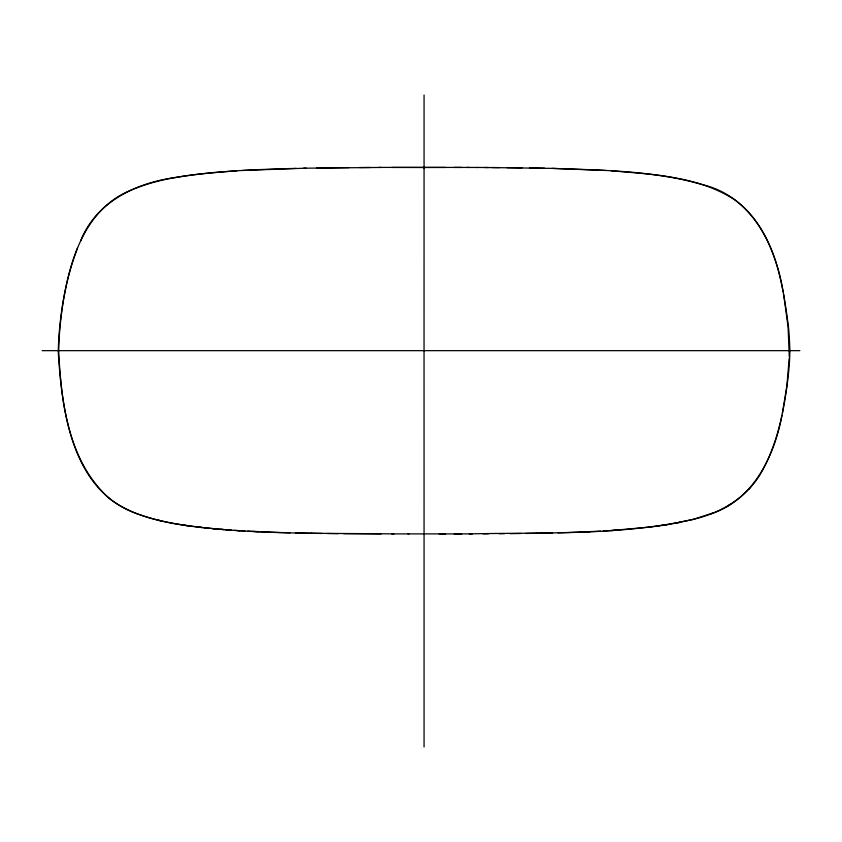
<?xml version="1.0" encoding="UTF-8"?>
<svg xmlns="http://www.w3.org/2000/svg" width="842" height="842" viewBox="0 0 842 842"><rect width="100%" height="100%" fill="white"/><g stroke="black" fill="none" stroke-linecap="round" stroke-linejoin="round"><path stroke-width="1.26" d="M445.565 167.432L424.063 167.463L424.042 350.661L424.063 533.87L445.565 533.902M789.259 356.65L788.07 326.78L783.67 294.49M789.186 358.282L786.933 385.362L782.418 413.243M781.976 415.359C774.293 456.153 753.295 500.295 710.89 513.82M77.569 247.99C65.076 280.028 58.94 318.834 58.256 351.956C61.992 412.127 72.191 490.981 137.235 513.82M80.579 241.075C95.651 202.048 136.52 182.63 175.725 177.494C215.468 170.821 255.852 169.516 296.047 168.379M748.801 489.223L750.622 487.171M727.92 505.821L730.235 504.442M713.385 512.841L692.945 519.461L669.579 524.345M677.368 522.935L679.926 522.429M651.098 526.976L669.579 524.334M666.959 524.755L661.686 525.566M656.402 526.303L659.044 525.934M651.098 526.966L611.229 530.534M236.907 170.81C199.912 173.652 161.717 176.199 127.458 191.692C84.8 211.037 69.802 260.304 62.982 303.067C60.571 319.15 58.856 335.4 58.729 351.661C61.182 403.634 68.634 461.795 109.165 498.338M616.597 530.165L603.177 531.018M242.264 170.484L306.12 168.158M600.493 531.144L568.676 532.502M584.59 531.902L589.874 531.67M568.676 532.491L558.025 532.818M552.689 532.944L536.67 533.291M303.594 168.211L381.068 167.442M536.67 533.27L525.976 533.46M316.803 167.968L348.883 167.6M520.64 533.512L509.968 533.649M499.253 533.754L504.611 533.691M359.597 167.526L370.333 167.474M483.161 533.849L488.528 533.807M469.31 533.891C544.174 532.186 620.375 535.859 693.913 519.198C723.099 512.441 750.769 495.022 764.02 467.352C775.714 445.06 781.608 420.305 785.597 395.603C787.88 380.826 789.649 365.923 789.891 350.956C789.596 343.483 789.28 331.516 787.944 322.854C782.092 278.449 772.998 227.993 734.698 199.817C698.26 176.241 653.203 174.399 611.229 170.81M378.763 167.411L469.278 167.432M407.938 533.902L424.063 533.891M454.259 533.912L472.425 533.87M454.217 167.421L461.742 167.421M391.814 167.432L424.063 167.463M42.1 350.661L799.9 350.661M391.814 533.902L408.949 533.912M439.177 533.912L461.69 533.902M393.867 533.912C322.118 532.86 249.737 535.102 178.557 524.334M467.057 167.442L477.793 167.474M381.068 533.912L343.525 533.691M476.804 167.453L488.528 167.526M484.329 167.484L552.689 168.389L605.861 170.484M491.886 167.537L499.422 167.59M506.958 167.653L521.998 167.832M338.168 533.649L327.496 533.512M322.149 533.46L311.466 533.27M529.523 167.947L544.542 168.211M311.466 533.291L295.437 532.944M552.078 168.379C602.714 170.252 654.329 170.547 703.333 184.872C751.99 196.67 775.808 246.232 783.102 291.69M290.101 532.818L279.449 532.491M279.449 532.502L247.632 531.144M252.989 531.439L258.252 531.691M244.948 531.018L236.907 530.523M239.591 530.702L234.223 530.344M137.235 513.809C167.432 524.787 199.733 527.681 231.539 530.176M226.182 529.797L228.856 529.986M220.836 529.365L223.509 529.586M212.868 528.671L215.52 528.913M204.964 527.881L207.595 528.155M202.322 527.597L197.028 526.966M189.082 525.934L183.798 525.166M178.557 524.345C153.286 520.019 127.289 513.367 107.102 496.717M157.791 520.114L160.401 520.735M60.477 378.889L60.592 379.963M424.063 95.02L424.063 168.632M424.063 534.038L424.063 746.98"/></g></svg>
